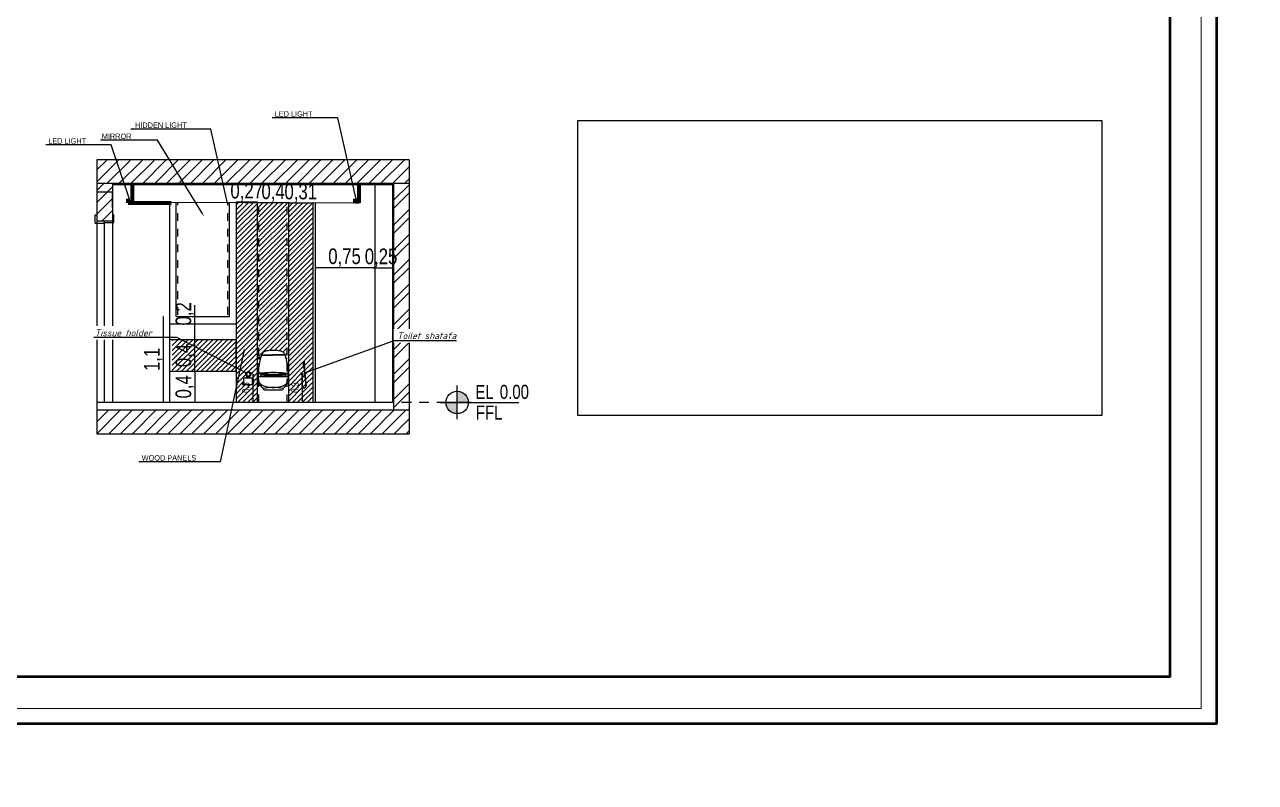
# Model space of a CAD drawing. Header units: inches. Extents: x -279 to 561, y -345 to 342.
# Drawn here: x -188.12 to -172.38, y -145.1 to -135.42 of the extents above; entities that cross this region are included whole.
import ezdxf
from ezdxf import colors
from ezdxf.entities.mleader import LeaderData, LeaderLine
from ezdxf.enums import TextEntityAlignment as Align
from ezdxf.math import Vec2, Vec3

# ---------------------------------------------------------------- set-up
doc = ezdxf.new("R2010")
doc.units = ezdxf.units.IN
doc.header["$LTSCALE"] = 0.5
doc.header["$MEASUREMENT"] = 0
doc.linetypes.add('HIDDEN2', pattern=[0.1875, 0.125, -0.0625])
doc.linetypes.add('MV-X3EW$0$HIDDEN', pattern=[0.375, 0.25, -0.125])
for name, color, linetype in [('A-ANNO-LEVL-100', 7, 'Continuous'), ('BD-ALCIPAN', 124, 'Continuous'), ('BD-AYDINLATMA', 40, 'Continuous'), ('CADER', 7, 'Continuous'), ('col', 36, 'Continuous'), ('detail 1', 8, 'Continuous'), ('i dec', 9, 'Continuous'), ('I SECTION', 7, 'Continuous'), ('I WALL2', 3, 'Continuous'), ('LIGHT', 2, 'Continuous'), ('model', 250, 'Continuous'), ('MV-X3EW$0$M-HVAC-SLDF', 2, 'Continuous'), ('S-DIM', 7, 'Continuous'), ('TEXT', 3, 'Continuous'), ('WAL', 7, 'Continuous'), ('WATER', 50, 'Continuous'), ('WC-DET1', 15, 'Continuous'), ('WC-OUTL', 7, 'Continuous'), ('WC-SERIAL', 4, 'Continuous'), ('WFRAME', 6, 'Continuous')]:
    doc.layers.add(name, color=color, linetype=linetype)
doc.layers.add('G-ANNO-HLIN', color=5, linetype='Continuous', lineweight=50)
doc.styles.add('ROM', font='AGENCYR.TTF', dxfattribs={"width": 0.8})
doc.styles.get("Standard").update_dxf_attribs({"font": 'arial.ttf'})
doc.styles.add('T25-50', font='STENCIL.shx', dxfattribs={"height": 0.125})
doc.styles.add('WMF-Arial0', font='arial.ttf', dxfattribs={"width": 0.75})
doc.styles.add('Чертежный курсив', font='isocpeui.ttf')
doc.dimstyles.new('Copy(9) of ISO-25', dxfattribs={"dimtxt": 0.2, "dimasz": 0.02, "dimexe": 0.05, "dimexo": 0.05, "dimgap": 0.02, "dimtad": 1, "dimtxsty": 'ROM', "dimblk": 'ARCHTICK', "dimcen": 0.03, "dimse1": 1, "dimse2": 1, "dimclrd": 248, "dimclrt": 248, "dimadec": 0, "dimazin": 0, "dimtfac": 1, "dimtmove": 0, "dimatfit": 3, "dimldrblk": 'DOT', "dimfxl": 1, "dimarcsym": 0})
doc.dimstyles.new('Emana', dxfattribs={"dimscale": 0, "dimtxt": 0.09375, "dimasz": 0.04, "dimexe": 0, "dimexo": 0, "dimgap": 0.04, "dimtad": 1, "dimdec": 1, "dimzin": 0, "dimdsep": 46, "dimtxsty": 'WMF-Arial0', "dimblk": 'ARCHTICK', "dimcen": 1, "dimse1": 1, "dimse2": 1, "dimclrd": 7, "dimclrt": 7, "dimadec": 0, "dimazin": 0, "dimtfac": 1, "dimtdec": 1, "dimtix": 1, "dimtmove": 2, "dimatfit": 3, "dimldrblk": 'Osama', "dimfxl": 0, "dimtolj": 1, "dimtzin": 0, "dimarcsym": 0})
doc.dimstyles.get("Standard").update_dxf_attribs({"dimtxt": 0.18, "dimasz": 0.18, "dimexe": 0.18, "dimexo": 0.0625, "dimgap": 0.09, "dimtad": 0, "dimtih": 1, "dimtoh": 1, "dimzin": 0, "dimdsep": 46, "dimtxsty": 'Standard', "dimcen": 0.09, "dimadec": 0, "dimazin": 0, "dimtfac": 1, "dimtofl": 0, "dimtmove": 0, "dimatfit": 3, "dimfxl": 1, "dimtolj": 1, "dimtzin": 0, "dimarcsym": 0})
picture_1 = doc.add_image_def('image14.jpg', size_in_pixel=(3840, 2160))

# ---------------------------------------------------------------- blocks, each defined once
blk = doc.blocks.new('*U473')
h = blk.add_hatch(color=256)
h.dxf.hatch_style = 1
h.paths.add_polyline_path([(0, 50), (0, 0), (50, 0, 0.414214)])
h.paths.add_polyline_path([(0, 0), (-50, 0, 0.414214), (0, -50)])
for p, q in [((0, -75), (0, 75)), ((-75, 0), (63.1, 0)), ((63.1, 0), (-50, 0)), ((0, 0), (274.6, 0))]:
    blk.add_line(p, q)
blk.add_circle((0, 0), 50)
at = {"style": 'T25-50', "width": 0.8}
for s, p in [('EL', (81.1, 15.3)), ('FFL', (83.5, -76.3))]:
    blk.add_text(s, height=62.5, dxfattribs=at).set_placement(p)
blk.add_attdef('LEVEL', (190.3, 15.9), '', height=62.5, dxfattribs=at)
blk = doc.blocks.new('_ArchTick')
at = {"color": 0, "linetype": 'ByBlock', "const_width": 0.15}
blk.add_lwpolyline([(-0.5, -0.5), (0.5, 0.5)], dxfattribs=at)
blk = doc.blocks.new('*D708')
at = {"layer": 'Defpoints', "color": 0, "transparency": 16777216}
for p in [(-415.78, -152.28), (-415.783, -152.68), (-415.78, -152.68)]:
    blk.add_point(p, dxfattribs=at)
at = {"layer": 'WAL', "color": 248, "lineweight": -2, "transparency": 16777216}
blk.add_line((-415.783, -152.28), (-415.783, -152.68), dxfattribs=at)
at = {"layer": 'WAL', "color": 248, "lineweight": -2, "transparency": 16777216, "xscale": 0.02, "yscale": 0.02, "zscale": 0.02}
for p, rotation in [((-415.783, -152.28), 90), ((-415.783, -152.68), 270)]:
    blk.add_blockref('_ArchTick', p, dxfattribs=dict(at, rotation=rotation))
at = {"layer": 'WAL', "color": 248, "transparency": 16777216, "insert": (-415.91, -152.48), "char_height": 0.2, "attachment_point": 5, "rotation": 90, "style": 'ROM'}
blk.add_mtext('0,4', dxfattribs=at)
blk = doc.blocks.new('_DOT')
at = {"color": 0, "linetype": 'ByBlock'}
blk.add_line((-0.5, 0), (-1, 0), dxfattribs=at)
at = {"color": 0, "linetype": 'ByBlock', "const_width": 0.5}
blk.add_lwpolyline([(-0.25, 0, 1), (0.25, 0, 1)], format="xyb", close=True, dxfattribs=at)
blk = doc.blocks.new('*D709')
at = {"layer": 'Defpoints', "color": 0, "transparency": 16777216}
for p in [(-415.783, -151.88), (-415.783, -151.88), (-415.783, -152.28)]:
    blk.add_point(p, dxfattribs=at)
at = {"layer": 'WAL', "color": 248, "lineweight": -2, "transparency": 16777216}
blk.add_line((-415.783, -152.28), (-415.783, -151.88), dxfattribs=at)
at = {"layer": 'WAL', "color": 248, "lineweight": -2, "transparency": 16777216, "xscale": 0.02, "yscale": 0.02, "zscale": 0.02}
for p, rotation in [((-415.783, -151.88), 90), ((-415.783, -152.28), 270)]:
    blk.add_blockref('_ArchTick', p, dxfattribs=dict(at, rotation=rotation))
at = {"layer": 'WAL', "color": 248, "transparency": 16777216, "insert": (-415.91, -152.08), "char_height": 0.2, "attachment_point": 5, "rotation": 90, "style": 'ROM'}
blk.add_mtext('0,4', dxfattribs=at)
blk = doc.blocks.new('*D710')
at = {"layer": 'Defpoints', "color": 0, "transparency": 16777216}
for p in [(-415.783, -151.68), (-415.783, -151.68), (-415.783, -151.88)]:
    blk.add_point(p, dxfattribs=at)
at = {"layer": 'WAL', "color": 248, "lineweight": -2, "transparency": 16777216}
for p, q in [((-415.783, -151.68), (-415.783, -151.435)), ((-415.783, -151.88), (-415.783, -151.68))]:
    blk.add_line(p, q, dxfattribs=at)
at = {"layer": 'WAL', "color": 248, "lineweight": -2, "transparency": 16777216, "xscale": 0.02, "yscale": 0.02, "zscale": 0.02}
for p, rotation in [((-415.783, -151.68), 90), ((-415.783, -151.88), 270)]:
    blk.add_blockref('_ArchTick', p, dxfattribs=dict(at, rotation=rotation))
at = {"layer": 'WAL', "color": 248, "transparency": 16777216, "insert": (-415.91, -151.548), "char_height": 0.2, "attachment_point": 5, "rotation": 90, "style": 'ROM'}
blk.add_mtext('0,2', dxfattribs=at)
blk = doc.blocks.new('*D711')
at = {"layer": 'Defpoints', "color": 0, "transparency": 16777216}
for p in [(-416.538, -151.58), (-416.538, -152.68), (-416.187, -152.68)]:
    blk.add_point(p, dxfattribs=at)
at = {"layer": 'WAL', "color": 248, "lineweight": -2, "transparency": 16777216}
blk.add_line((-416.187, -151.58), (-416.187, -152.68), dxfattribs=at)
at = {"layer": 'WAL', "color": 248, "lineweight": -2, "transparency": 16777216, "xscale": 0.02, "yscale": 0.02, "zscale": 0.02}
for p, rotation in [((-416.187, -151.58), 90), ((-416.187, -152.68), 270)]:
    blk.add_blockref('_ArchTick', p, dxfattribs=dict(at, rotation=rotation))
at = {"layer": 'WAL', "color": 248, "transparency": 16777216, "insert": (-416.314, -152.13), "char_height": 0.2, "attachment_point": 5, "rotation": 90, "style": 'ROM'}
blk.add_mtext('1,1', dxfattribs=at)
blk = doc.blocks.new('969669699696')
at = {"color": 7, "linetype": 'Continuous', "lineweight": -3}
for p, q in [((-1445450, 40030), (-1445450, 40096)), ((-1445450, 40046), (-1445450, 40030)), ((-1445450, 40030), (-1445450, 40020)), ((-1445450, 40030), (-1445440, 40030)), ((-1445450, 40020), (-1445440, 40020)), ((-1445446, 40020), (-1445420, 39787)), ((-1445444, 40020), (-1445418, 39787)), ((-1445440, 40030), (-1445440, 40096)), ((-1445440, 40046), (-1445440, 40030)), ((-1445440, 40030), (-1445440, 40020)), ((-1445471, 39928), (-1445471, 39787)), ((-1445469, 39928), (-1445469, 39787))]:
    blk.add_line(p, q, dxfattribs=at)
for centre, radius in [((-1445445, 40096), 5), ((-1445470, 39938), 9.31), ((-1445470, 39938), 3.8)]:
    blk.add_circle(centre, radius, dxfattribs=at)
for centre, radius, start, end in [((-1445445, 40038), 9.31, 122.4967, 237.5033), ((-1445445, 40038), 9.31, 122.4967, 237.5033), ((-1445445, 40038), 9.31, 302.4967, 57.5033), ((-1445445, 40038), 9.31, 302.4967, 57.5033), ((-1445445, 39787), 26.5, 180, 0), ((-1445445, 39787), 24.5, 180, 0)]:
    blk.add_arc(centre, radius, start, end, dxfattribs=at)
blk = doc.blocks.new('*D718')
at = {"color": 7, "lineweight": -2, "transparency": 16777216}
blk.add_line((-414.412, -152.317), (-414.412, -152.66), dxfattribs=at)
at = {"layer": 'Defpoints', "color": 0, "linetype": 'Continuous', "transparency": 16777216}
for p in [(-414.412, -152.317), (-414.412, -152.66), (-414.412, -152.66)]:
    blk.add_point(p, dxfattribs=at)
at = {"color": 7, "linetype": 'Continuous', "lineweight": -2, "transparency": 16777216, "xscale": 0.04, "yscale": 0.04, "zscale": 0.04}
for p, rotation in [((-414.412, -152.317), 90), ((-414.412, -152.66), 270)]:
    blk.add_blockref('_ArchTick', p, dxfattribs=dict(at, rotation=rotation))
at = {"color": 7, "linetype": 'Continuous', "lineweight": -3, "transparency": 16777216, "insert": (-414.5, -152.489), "char_height": 0.0938, "attachment_point": 5, "rotation": 90, "style": 'WMF-Arial0'}
blk.add_mtext('\\A1;0.3', dxfattribs=at)
blk = doc.blocks.new('Osama')
at = {"color": 1}
for p, q in [((0, 25.09), (0, 7.46)), ((0, -7.46), (0, -25.09))]:
    blk.add_line(p, q, dxfattribs=at)
at = {"color": 3}
for p, q in [((-7.46, 0), (-13.43, 0)), ((13.43, 0), (7.46, 0))]:
    blk.add_line(p, q, dxfattribs=at)
at = {"color": 3, "const_width": 4.44}
blk.add_lwpolyline([(-2.22, 0, 1), (2.22, 0, 1)], format="xyb", close=True, dxfattribs=at)
at = {"color": 8}
blk.add_circle((0, 0), 7.46, dxfattribs=at)
blk = doc.blocks.new('858585858585858585858585')
at = {"layer": 'detail 1', "color": 7}
for points in [[(-148.714, -4382.505), (-148.714, -4382.511, 0.414214)], [(-148.642, -4382.498), (-148.686, -4382.498, 0.414214)], [(-148.714, -4382.571), (-148.714, -4382.577, 0.414214)], [(-148.609, -4382.577), (-148.609, -4382.571, 0.414214)]]:
    blk.add_lwpolyline(points, format="xyb", dxfattribs=at)
blk.add_circle((-148.664, -4382.449), 0.0226, dxfattribs=at)
for centre, radius, start, end in [((-148.664, -4382.449), 0.0295, 308.7008, 231.2992), ((-148.936, -4382.456), 0.253, 355.7289, 358.7196), ((-148.392, -4382.456), 0.253, 181.2804, 184.2711)]:
    blk.add_arc(centre, radius, start, end, dxfattribs=at)
at = {"layer": 'model', "color": 7}
for p, q in [((-148.73, -4382.516), (-148.73, -4382.566)), ((-148.724, -4382.566), (-148.724, -4382.516)), ((-148.72, -4382.505), (-148.714, -4382.505)), ((-148.72, -4382.511), (-148.714, -4382.511)), ((-148.714, -4382.571), (-148.72, -4382.571)), ((-148.72, -4382.577), (-148.714, -4382.577)), ((-148.609, -4382.571), (-148.604, -4382.571)), ((-148.603, -4382.577), (-148.609, -4382.577)), ((-148.599, -4382.566), (-148.599, -4382.56)), ((-148.593, -4382.566), (-148.593, -4382.56))]:
    blk.add_line(p, q, dxfattribs=at)
for points in [[(-148.686, -4382.498), (-148.709, -4382.498, 0.414214), (-148.714, -4382.503), (-148.714, -4382.505, 0.414214)], [(-148.714, -4382.511), (-148.714, -4382.571, 0.414214)], [(-148.609, -4382.571), (-148.609, -4382.503, 0.414214), (-148.614, -4382.498), (-148.642, -4382.498, 0.414214)], [(-148.714, -4382.577), (-148.714, -4382.582, 0.414214), (-148.709, -4382.586)], [(-148.709, -4382.586), (-148.614, -4382.586, 0.414214), (-148.609, -4382.582), (-148.609, -4382.577, 0.414214)]]:
    blk.add_lwpolyline(points, format="xyb", dxfattribs=at)
for centre, radius, start, end in [((-148.72, -4382.516), 0.0104, 90, 180), ((-148.72, -4382.516), 0.00438, 90, 180), ((-148.664, -4382.449), 0.0325, 305.9598, 234.0402), ((-148.936, -4382.456), 0.253, 350.4603, 355.7289), ((-148.392, -4382.456), 0.253, 184.2711, 189.5397), ((-148.72, -4382.566), 0.0104, 180, 270), ((-148.72, -4382.566), 0.00438, 180, 270), ((-148.604, -4382.566), 0.00438, 270, 0), ((-148.604, -4382.566), 0.0104, 270, 0), ((-148.596, -4382.56), 0.00303, 0, 180)]:
    blk.add_arc(centre, radius, start, end, dxfattribs=at)
blk = doc.blocks.new('*D712')
at = {"color": 7, "lineweight": -2, "transparency": 16777216}
blk.add_line((-415.042, -152.317), (-415.042, -152.66), dxfattribs=at)
at = {"layer": 'Defpoints', "color": 0, "linetype": 'Continuous', "transparency": 16777216}
for p in [(-415.042, -152.317), (-415.042, -152.66), (-415.042, -152.66)]:
    blk.add_point(p, dxfattribs=at)
at = {"color": 7, "linetype": 'Continuous', "lineweight": -2, "transparency": 16777216, "xscale": 0.04, "yscale": 0.04, "zscale": 0.04}
for p, rotation in [((-415.042, -152.317), 90), ((-415.042, -152.66), 270)]:
    blk.add_blockref('_ArchTick', p, dxfattribs=dict(at, rotation=rotation))
at = {"color": 7, "linetype": 'Continuous', "lineweight": -3, "transparency": 16777216, "insert": (-415.13, -152.489), "char_height": 0.0938, "attachment_point": 5, "rotation": 90, "style": 'WMF-Arial0'}
blk.add_mtext('\\A1;0.3', dxfattribs=at)
blk = doc.blocks.new('efrfr')
blk.add_line((-302.931, -193.23), (-302.692, -193.23))
at = {"layer": 'WC-DET1', "color": 7}
for p, q in [((-302.985, -192.83), (-302.975, -192.825)), ((-302.953, -192.782), (-302.812, -192.782)), ((-302.67, -192.782), (-302.812, -192.782)), ((-302.959, -193.019), (-302.975, -193.019)), ((-302.965, -193.024), (-302.975, -193.024)), ((-302.968, -193.027), (-302.963, -193.023)), ((-302.664, -193.019), (-302.648, -193.019)), ((-302.655, -193.027), (-302.66, -193.023)), ((-302.658, -193.024), (-302.648, -193.024)), ((-302.967, -193.038), (-302.977, -193.055)), ((-302.977, -193.055), (-302.646, -193.055)), ((-302.656, -193.038), (-302.646, -193.055))]:
    blk.add_line(p, q, dxfattribs=at)
at = {"layer": 'WC-DET1', "color": 8}
for p, q in [((-302.956, -192.786), (-302.812, -192.786)), ((-302.667, -192.786), (-302.812, -192.786)), ((-302.972, -193.019), (-302.972, -193.024)), ((-302.97, -193.019), (-302.97, -193.024)), ((-302.924, -193.031), (-302.924, -193.033)), ((-302.91, -193.032), (-302.91, -193.033)), ((-302.886, -193.033), (-302.886, -193.041)), ((-302.737, -193.033), (-302.737, -193.041)), ((-302.713, -193.032), (-302.713, -193.033)), ((-302.699, -193.031), (-302.699, -193.033)), ((-302.653, -193.019), (-302.653, -193.024)), ((-302.651, -193.019), (-302.651, -193.024)), ((-303.004, -193.06), (-302.619, -193.06)), ((-302.95, -193.055), (-302.95, -193.06)), ((-302.91, -193.055), (-302.91, -193.06)), ((-302.713, -193.055), (-302.713, -193.06)), ((-302.673, -193.055), (-302.673, -193.06))]:
    blk.add_line(p, q, dxfattribs=at)
at = {"layer": 'WC-DET1', "color": 7}
for points in [[(-303.004, -193.105, 0.17769), (-302.993, -193.136, 0.103637), (-302.948, -193.171, 0.063763), (-302.89, -193.191, 0.049941), (-302.812, -193.199, 0.049941)], [(-302.812, -193.199, 0.049941), (-302.733, -193.191, 0.063763), (-302.675, -193.171, 0.103637), (-302.63, -193.136, 0.17769), (-302.619, -193.105, 0.17769)]]:
    blk.add_lwpolyline(points, format="xyb", dxfattribs=at)
for centre, radius, start, end in [((-302.298, -193.017), 0.704, 163.2461, 165.3546), ((-302.812, -191.361), 1.674, 264.6345, 275.3655), ((-302.951, -193.035), 0.0179, 96.3894, 135), ((-302.812, -194.279), 1.27, 83.6106, 96.3894), ((-302.672, -193.035), 0.0179, 45, 83.6106), ((-302.965, -193.039), 0.00269, 84.7536, 152.2445), ((-302.812, -191.369), 1.674, 264.7536, 275.2464), ((-302.658, -193.039), 0.00269, 27.7555, 95.2464)]:
    blk.add_arc(centre, radius, start, end, dxfattribs=at)
at = {"layer": 'WC-DET1', "color": 8}
for centre, radius, start, end in [((-302.812, -192.043), 0.987, 261.4414, 278.5586), ((-302.917, -193.033), 0.00673, 180, 0), ((-302.706, -193.033), 0.00673, 180, 0), ((-302.812, -193.752), 0.553, 76.8794, 103.1206)]:
    blk.add_arc(centre, radius, start, end, dxfattribs=at)
at = {"layer": 'WC-OUTL'}
for p, q in [((-302.998, -192.814), (-302.972, -192.814)), ((-302.998, -192.83), (-302.985, -192.83)), ((-302.985, -192.83), (-302.985, -192.837)), ((-302.984, -192.839), (-302.979, -192.839)), ((-302.961, -192.786), (-302.956, -192.786)), ((-302.958, -192.782), (-302.953, -192.782)), ((-302.955, -192.783), (-302.955, -192.784)), ((-302.665, -192.782), (-302.67, -192.782)), ((-302.668, -192.783), (-302.668, -192.784)), ((-302.662, -192.786), (-302.667, -192.786)), ((-302.975, -193.019), (-302.998, -193.019)), ((-302.975, -193.024), (-302.995, -193.024)), ((-302.975, -193.019), (-302.975, -193.024)), ((-302.648, -193.019), (-302.625, -193.019)), ((-302.648, -193.019), (-302.648, -193.024)), ((-302.648, -193.024), (-302.628, -193.024))]:
    blk.add_line(p, q, dxfattribs=at)
for points in [[(-303.003, -193.031, 0.015522), (-303.004, -193.105)], [(-302.619, -193.105, 0.015522), (-302.62, -193.031, 0.05503)], [(-303.004, -193.105, 0.132298), (-302.991, -193.155, 0.106676), (-302.948, -193.202, 0.003102), (-302.946, -193.203)], [(-302.619, -193.105, -0.132298), (-302.632, -193.155, -0.106676), (-302.675, -193.202, -0.003102), (-302.677, -193.203)]]:
    blk.add_lwpolyline(points, format="xyb", dxfattribs=at)
for centre, radius, start, end in [((-302.998, -192.822), 0.00798, 90, 270), ((-302.298, -193.017), 0.704, 165.3546, 179.9039), ((-302.984, -192.837), 0.00179, 180, 270), ((-302.298, -193.017), 0.704, 160.9632, 163.2461), ((-302.961, -192.788), 0.00179, 90, 160.9632), ((-302.89, -192.809), 0.0763, 97.0231, 157.0495), ((-302.958, -192.78), 0.00179, 157.0495, 270), ((-302.956, -192.784), 0.00179, 270, 0), ((-302.953, -192.783), 0.00179, 90, 180), ((-302.812, -193.445), 0.718, 90, 97.0231), ((-302.812, -193.445), 0.718, 82.9769, 90), ((-302.733, -192.809), 0.0763, 22.9505, 82.9769), ((-302.67, -192.783), 0.00179, 0, 90), ((-302.667, -192.784), 0.00179, 180, 270), ((-302.665, -192.78), 0.00179, 270, 22.9505), ((-302.662, -192.788), 0.00179, 19.0368, 90), ((-303.325, -193.017), 0.704, 0.0961, 19.0368), ((-302.995, -193.031), 0.00718, 90, 176.7795), ((-302.998, -193.016), 0.00359, 179.9039, 270), ((-302.628, -193.031), 0.00718, 3.2205, 90), ((-302.625, -193.016), 0.00359, 270, 0.0961), ((-302.975, -193.237), 0.0449, 10.1527, 49.8601), ((-302.648, -193.237), 0.0449, 130.1399, 169.8473)]:
    blk.add_arc(centre, radius, start, end, dxfattribs=at)
blk = doc.blocks.new('*D713')
at = {"layer": 'Defpoints', "color": 0, "transparency": 16777216}
for p in [(-414.582, -150.127), (-414.983, -150.399), (-414.582, -150.399)]:
    blk.add_point(p, dxfattribs=at)
at = {"layer": 'WAL', "color": 248, "lineweight": -2, "transparency": 16777216}
blk.add_line((-414.983, -150.127), (-414.582, -150.127), dxfattribs=at)
at = {"layer": 'WAL', "color": 248, "lineweight": -2, "transparency": 16777216, "xscale": 0.02, "yscale": 0.02, "zscale": 0.02, "rotation": 180}
blk.add_blockref('_ArchTick', (-414.983, -150.127), dxfattribs=at)
at = {"layer": 'WAL', "color": 248, "lineweight": -2, "transparency": 16777216, "xscale": 0.02, "yscale": 0.02, "zscale": 0.02}
blk.add_blockref('_ArchTick', (-414.582, -150.127), dxfattribs=at)
at = {"layer": 'WAL', "color": 248, "transparency": 16777216, "insert": (-414.782, -150), "char_height": 0.2, "attachment_point": 5, "style": 'ROM'}
blk.add_mtext('0,4', dxfattribs=at)
blk = doc.blocks.new('*D714')
at = {"layer": 'Defpoints', "color": 0, "transparency": 16777216}
for p in [(-414.582, -150.035), (-414.275, -150.035), (-414.275, -150.13)]:
    blk.add_point(p, dxfattribs=at)
at = {"layer": 'WAL', "color": 248, "lineweight": -2, "transparency": 16777216}
blk.add_line((-414.582, -150.13), (-414.275, -150.13), dxfattribs=at)
at = {"layer": 'WAL', "color": 248, "lineweight": -2, "transparency": 16777216, "xscale": 0.02, "yscale": 0.02, "zscale": 0.02, "rotation": 180}
blk.add_blockref('_ArchTick', (-414.582, -150.13), dxfattribs=at)
at = {"layer": 'WAL', "color": 248, "lineweight": -2, "transparency": 16777216, "xscale": 0.02, "yscale": 0.02, "zscale": 0.02}
blk.add_blockref('_ArchTick', (-414.275, -150.13), dxfattribs=at)
at = {"layer": 'WAL', "color": 248, "transparency": 16777216, "insert": (-414.428, -150.003), "char_height": 0.2, "attachment_point": 5, "style": 'ROM'}
blk.add_mtext('0,31', dxfattribs=at)
blk = doc.blocks.new('*D715')
at = {"layer": 'Defpoints', "color": 0, "transparency": 16777216}
for p in [(-415.255, -150.119), (-415.255, -150.246), (-414.983, -150.246)]:
    blk.add_point(p, dxfattribs=at)
at = {"layer": 'WAL', "color": 248, "lineweight": -2, "transparency": 16777216}
blk.add_line((-414.983, -150.119), (-415.255, -150.119), dxfattribs=at)
at = {"layer": 'WAL', "color": 248, "lineweight": -2, "transparency": 16777216, "xscale": 0.02, "yscale": 0.02, "zscale": 0.02, "rotation": 180}
blk.add_blockref('_ArchTick', (-415.255, -150.119), dxfattribs=at)
at = {"layer": 'WAL', "color": 248, "lineweight": -2, "transparency": 16777216, "xscale": 0.02, "yscale": 0.02, "zscale": 0.02}
blk.add_blockref('_ArchTick', (-414.983, -150.119), dxfattribs=at)
at = {"layer": 'WAL', "color": 248, "transparency": 16777216, "insert": (-415.119, -149.992), "char_height": 0.2, "attachment_point": 5, "style": 'ROM'}
blk.add_mtext('0,27', dxfattribs=at)
blk = doc.blocks.new('*D716')
at = {"layer": 'Defpoints', "color": 0, "transparency": 16777216}
for p in [(-414.243, -150.925), (-413.493, -150.925), (-413.493, -150.957)]:
    blk.add_point(p, dxfattribs=at)
at = {"layer": 'WAL', "color": 248, "lineweight": -2, "transparency": 16777216}
blk.add_line((-414.243, -150.957), (-413.493, -150.957), dxfattribs=at)
at = {"layer": 'WAL', "color": 248, "lineweight": -2, "transparency": 16777216, "xscale": 0.02, "yscale": 0.02, "zscale": 0.02, "rotation": 180}
blk.add_blockref('_ArchTick', (-414.243, -150.957), dxfattribs=at)
at = {"layer": 'WAL', "color": 248, "lineweight": -2, "transparency": 16777216, "xscale": 0.02, "yscale": 0.02, "zscale": 0.02}
blk.add_blockref('_ArchTick', (-413.493, -150.957), dxfattribs=at)
at = {"layer": 'WAL', "color": 248, "transparency": 16777216, "insert": (-413.868, -150.83), "char_height": 0.2, "attachment_point": 5, "style": 'ROM'}
blk.add_mtext('0,75', dxfattribs=at)
blk = doc.blocks.new('*D717')
at = {"layer": 'Defpoints', "color": 0, "transparency": 16777216}
for p in [(-413.243, -150.958), (-413.243, -150.959), (-413.493, -151.352)]:
    blk.add_point(p, dxfattribs=at)
at = {"layer": 'WAL', "color": 248, "lineweight": -2, "transparency": 16777216}
blk.add_line((-413.493, -150.959), (-413.243, -150.959), dxfattribs=at)
at = {"layer": 'WAL', "color": 248, "lineweight": -2, "transparency": 16777216, "xscale": 0.02, "yscale": 0.02, "zscale": 0.02, "rotation": 180}
blk.add_blockref('_ArchTick', (-413.493, -150.959), dxfattribs=at)
at = {"layer": 'WAL', "color": 248, "lineweight": -2, "transparency": 16777216, "xscale": 0.02, "yscale": 0.02, "zscale": 0.02}
blk.add_blockref('_ArchTick', (-413.243, -150.959), dxfattribs=at)
at = {"layer": 'WAL', "color": 248, "transparency": 16777216, "insert": (-413.402, -150.832), "char_height": 0.2, "attachment_point": 5, "style": 'ROM'}
blk.add_mtext('0,25', dxfattribs=at)
blk = doc.blocks.new('5858588558588585')
at = {"layer": 'BD-ALCIPAN'}
blk.add_line((1692127, -457903), (1692082, -457903), dxfattribs=at)
blk.add_lwpolyline([(1692127, -457869), (1692127, -457908)], dxfattribs=at)
at = {"layer": 'BD-AYDINLATMA'}
for p, q in [((1692128, -457855), (1692153, -457855)), ((1692137, -457859), (1692137, -457869)), ((1692141, -457844), (1692141, -457866)), ((1692145, -457859), (1692145, -457869))]:
    blk.add_line(p, q, dxfattribs=at)
blk.add_circle((1692141, -457855), 5.86, dxfattribs=at)
at = {"layer": 'i dec'}
for p, q in [((1692082, -457908), (1692127, -457908)), ((1692127, -457908), (1692157, -457908)), ((1692157, -457869), (1692157, -457908))]:
    blk.add_line(p, q, dxfattribs=at)
at = {"layer": 'I SECTION'}
blk.add_line((1692082, -457903), (1692082, -457908), dxfattribs=at)
at = {"layer": 'I WALL2'}
blk.add_line((1692157, -457869), (1692127, -457869), dxfattribs=at)
blk = doc.blocks.new('*D1071')
at = {"color": 0, "linetype": 'ByBlock', "lineweight": -2, "transparency": 16777216}
for p, q in [((558.652, 342.279), (558.652, 342.473)), ((560.652, 342.279), (560.652, 342.473)), ((558.832, 342.293), (559.172, 342.293)), ((560.472, 342.293), (560.132, 342.293))]:
    blk.add_line(p, q, dxfattribs=at)
at = {"color": 0, "linetype": 'ByBlock', "transparency": 16777216}
for points in [[(558.832, 342.323), (558.832, 342.263), (558.652, 342.293)], [(560.472, 342.323), (560.472, 342.263), (560.652, 342.293)]]:
    blk.add_solid(points, dxfattribs=at)
at = {"layer": 'Defpoints', "color": 0, "linetype": 'ByBlock', "transparency": 16777216}
for p in [(558.652, 342.216), (560.652, 342.293), (560.652, 342.216)]:
    blk.add_point(p, dxfattribs=at)
at = {"layer": 'Defpoints', "color": 0, "ltscale": 0.5, "transparency": 16777216}
for p in [(-209.5, -305.36), (-209.5, -305.81), (-209.5, -305.81)]:
    blk.add_point(p, dxfattribs=at)
at = {"layer": 'S-DIM', "color": 0, "lineweight": -2, "ltscale": 0.5, "transparency": 16777216}
for p, q in [((-209.5, -305.18), (-209.5, -305)), ((-209.563, -305.36), (-209.68, -305.36)), ((-209.563, -305.81), (-209.68, -305.81)), ((-209.5, -305.99), (-209.5, -306.17))]:
    blk.add_line(p, q, dxfattribs=at)
at = {"layer": 'S-DIM', "color": 0, "ltscale": 0.5, "transparency": 16777216}
for points in [[(-209.53, -305.18), (-209.47, -305.18), (-209.5, -305.36)], [(-209.53, -305.99), (-209.47, -305.99), (-209.5, -305.81)]]:
    blk.add_solid(points, dxfattribs=at)
at = {"color": 0, "linetype": 'ByBlock', "transparency": 16777216, "insert": (559.652, 342.293), "char_height": 0.18, "attachment_point": 5}
blk.add_mtext('\\A1;2.0000', dxfattribs=at)
at = {"layer": 'S-DIM', "color": 0, "ltscale": 0.5, "transparency": 16777216, "insert": (-209.5, -305.585), "char_height": 0.18, "attachment_point": 5}
blk.add_mtext('\\A1;0.45', dxfattribs=at)
blk = doc.blocks.new('wedeff')
at = {"linetype": 'Continuous', "lineweight": -3}
h = blk.add_hatch(dxfattribs=at)
h.set_pattern_fill('ANSI31', scale=0.86)
h.set_pattern_definition([(45, (-502.65357, 11.55524), (-0.07601398, 0.07601398), [])])
h.paths.add_polyline_path([(-413.043, -149.579), (-417.035, -149.588), (-417.035, -149.888), (-413.043, -149.879), (-408.429, -149.879), (-413.043, -149.879)])
h = blk.add_hatch(dxfattribs=at)
h.set_pattern_fill('ANSI31', scale=0.86)
h.set_pattern_definition([(45, (-502.77855, 11.7761), (-0.07601398, 0.07601398), [])])
h.paths.add_polyline_path([(-416.835, -149.88), (-417.035, -149.88), (-417.035, -150.358), (-416.835, -150.358)])
h = blk.add_hatch(dxfattribs=at)
h.set_pattern_fill('ANSI32', scale=0.6)
h.set_pattern_definition([(45, (-355.12702, -123.56358), (-0.159099, 0.159099), []), (45, (-355.02096, -123.56358), (-0.159099, 0.159099), [])])
h.paths.add_polyline_path([(-413.043, -152.78), (-413.243, -152.78), (-413.243, -149.88), (-413.043, -149.88)])
h = blk.add_hatch(dxfattribs=at)
h.set_pattern_fill('ANSI31', scale=0.86)
h.set_pattern_definition([(45, (-313.92682, -123.56358), (-0.07601398, 0.07601398), [])])
h.paths.add_polyline_path([(-408.291, -152.78), (-417.035, -152.78), (-417.035, -153.08), (-413.043, -153.08), (-413.043, -152.78)])
at = {"layer": 'WATER'}
h = blk.add_hatch(dxfattribs=at)
h.set_pattern_fill('ANSI31', color=32, scale=0.36)
h.set_pattern_definition([(45, (-112.048917, 40.71142), (-0.031819805, 0.031819805), [])])
h.paths.add_polyline_path([(-414.275, -150.132), (-414.582, -150.132), (-414.581, -152.68), (-414.275, -152.68)])
h.paths.add_polyline_path([(-414.382, -152.16), (-414.382, -152.21, -0.548656), (-414.382, -152.225), (-414.382, -152.235), (-414.386, -152.235), (-414.36, -152.468, -1), (-414.413, -152.468), (-414.413, -152.327, -0.383021), (-414.422, -152.317, -1), (-414.403, -152.317, -0.383021), (-414.411, -152.327), (-414.411, -152.468, 1), (-414.362, -152.468), (-414.388, -152.235), (-414.392, -152.235), (-414.392, -152.225, -0.548656), (-414.392, -152.21), (-414.392, -152.16, -1)], flags=16)
h.paths.add_polyline_path([(-414.392, -152.21), (-414.392, -152.225), (-414.382, -152.225), (-414.382, -152.21, -0.548656), (-414.382, -152.225), (-414.392, -152.225, -0.548656)], flags=0)
h.paths.add_polyline_path([(-414.408, -152.317, -1), (-414.416, -152.317, -1)], flags=0)
h.paths.add_polyline_path([(-414.602, -150.132), (-414.963, -150.132), (-414.962, -152.103), (-414.94, -152.103, -0.010416), (-414.931, -152.075), (-414.927, -152.07, -0.537041), (-414.929, -152.068, -0.268073), (-414.868, -152.022, -0.030653), (-414.78, -152.016, -0.030653), (-414.692, -152.022, -0.27314), (-414.633, -152.072, -0.52209), (-414.635, -152.075), (-414.629, -152.075, -0.038261), (-414.601, -152.179)])
h.paths.add_polyline_path([(-414.983, -150.132), (-415.255, -150.132), (-415.255, -152.68), (-414.982, -152.68)])
h.paths.add_polyline_path([(-415.118, -152.34, -2.770051), (-415.08, -152.34, 0.003514), (-415.08, -152.344, 3.075793), (-415.118, -152.344, 0.003514)], flags=16)
h.paths.add_polyline_path([(-415.076, -152.317, -1), (-415.122, -152.317, -1)], flags=16)
h.paths.add_polyline_path([(-415.121, -152.367), (-415.077, -152.367), (-415.054, -152.367, -0.414214), (-415.049, -152.371), (-415.049, -152.374), (-415.043, -152.374, -0.414214), (-415.033, -152.384), (-415.033, -152.435, -0.409344), (-415.043, -152.445), (-415.049, -152.445), (-415.049, -152.45, -0.414214), (-415.054, -152.455), (-415.149, -152.455, -0.414214), (-415.154, -152.45), (-415.154, -152.445), (-415.159, -152.445, -0.4191), (-415.17, -152.435), (-415.17, -152.429, -1), (-415.164, -152.429), (-415.164, -152.435, 0.414214), (-415.159, -152.439), (-415.154, -152.439), (-415.154, -152.371, -0.414214), (-415.149, -152.367)], flags=16)
h.paths.add_polyline_path([(-415.049, -152.38), (-415.043, -152.38, -0.414214), (-415.039, -152.384), (-415.039, -152.435, -0.414214), (-415.043, -152.439), (-415.049, -152.439)], flags=0)
h.paths.add_polyline_path([(-414.403, -152.58), (-414.403, -152.397), (-414.596, -152.397), (-414.596, -152.58)], flags=9)
h.paths.add_polyline_path([(-415.033, -152.58), (-415.033, -152.397), (-415.226, -152.397), (-415.226, -152.58)], flags=24)
h = blk.add_hatch(dxfattribs=at)
h.set_pattern_fill('ANSI31', color=32, scale=0.36)
h.set_pattern_definition([(45, (-467.68496, 45.75723), (-0.031819805, 0.031819805), [])])
h.paths.add_polyline_path([(-415.255, -151.88), (-416.051, -151.88), (-415.267, -152.28), (-415.255, -152.28)])
h.paths.add_polyline_path([(-416.051, -151.88), (-416.07, -151.88), (-416.07, -152.28), (-415.267, -152.28)])
h.paths.add_polyline_path([(-415.707, -152.237), (-415.707, -151.931), (-416.1, -151.931), (-416.1, -152.237)], flags=9)
for p, q in [((-417.035, -149.58), (-417.035, -153.08)), ((-413.043, -149.58), (-417.035, -149.58)), ((-417.035, -149.58), (-417.035, -153.08)), ((-413.043, -149.58), (-413.043, -153.08)), ((-413.043, -149.58), (-413.043, -153.08)), ((-413.043, -149.58), (-413.043, -153.08)), ((-417.035, -149.88), (-413.043, -149.88)), ((-416.835, -149.88), (-416.835, -152.68)), ((-416.835, -149.88), (-416.835, -152.68)), ((-413.256, -149.898), (-413.256, -152.68)), ((-413.243, -149.88), (-413.243, -152.78)), ((-413.243, -149.898), (-413.243, -152.78)), ((-416.835, -149.993), (-417.035, -149.993)), ((-416.835, -150.193), (-416.835, -149.993)), ((-416.105, -150.132), (-416.105, -152.68)), ((-415.255, -150.132), (-415.255, -152.68)), ((-414.982, -152.68), (-414.983, -150.132)), ((-414.581, -152.68), (-414.582, -150.132)), ((-413.684, -150.132), (-413.684, -150.132)), ((-417.055, -150.387), (-417.055, -150.283)), ((-417.055, -150.283), (-417.035, -150.283)), ((-417.055, -150.387), (-416.935, -150.387)), ((-417.035, -150.358), (-416.835, -150.358)), ((-416.935, -152.68), (-416.935, -150.358)), ((-416.935, -150.382), (-416.818, -150.382)), ((-416.818, -150.283), (-416.835, -150.283)), ((-416.818, -150.382), (-416.818, -150.283)), ((-416.952, -153.08), (-413.043, -153.08))]:
    blk.add_line(p, q)
at = {"color": 7}
for p, q in [((-413.243, -149.898), (-416.835, -149.898)), ((-413.684, -150.132), (-416.603, -150.127)), ((-413.243, -152.68), (-417.035, -152.68))]:
    blk.add_line(p, q, dxfattribs=at)
at = {"color": 7, "linetype": 'Continuous'}
for points in [[(-413.043, -152.78), (-417.035, -152.78)], [(-417.035, -153.08), (-413.043, -153.08)]]:
    blk.add_lwpolyline(points, dxfattribs=at)
at = {"layer": 'LIGHT', "color": 7, "lineweight": 70}
for p, q in [((-416.584, -149.899), (-416.584, -150.03)), ((-416.584, -149.899), (-416.584, -150.13)), ((-413.684, -149.9), (-413.684, -150.131)), ((-416.634, -150.13), (-416.634, -150.077)), ((-413.734, -150.131), (-413.734, -150.077)), ((-413.684, -150.131), (-413.684, -150.077)), ((-416.634, -150.13), (-416.084, -150.13))]:
    blk.add_line(p, q, dxfattribs=at)
at = {"layer": 'LIGHT', "color": 1, "linetype": 'HIDDEN2'}
for p, q in [((-414.962, -152.68), (-414.963, -150.132)), ((-414.601, -152.68), (-414.602, -150.132))]:
    blk.add_line(p, q, dxfattribs=at)
at = {"layer": 'LIGHT'}
blk.add_line((-413.734, -150.131), (-413.684, -150.131), dxfattribs=at)
at = {"layer": 'LIGHT', "color": 4}
for points in [[(-416.02, -151.58), (-415.34, -151.58), (-415.34, -150.132)], [(-416.02, -151.58), (-416.02, -150.132)]]:
    blk.add_lwpolyline(points, dxfattribs=at)
at = {"layer": 'LIGHT', "color": 1, "linetype": 'HIDDEN2'}
for points in [[(-416, -151.56), (-416, -150.132)], [(-415.36, -151.56), (-415.36, -150.132)]]:
    blk.add_lwpolyline(points, dxfattribs=at)
at = {"layer": 'MV-X3EW$0$M-HVAC-SLDF', "color": 7, "linetype": 'MV-X3EW$0$HIDDEN'}
blk.add_line((-412.339, -152.68), (-413.262, -152.68), dxfattribs=at)
at = {"layer": 'WATER', "color": 7}
for q in [(-416.105, -151.68), (-415.255, -152.68)]:
    blk.add_line((-415.255, -151.68), q, dxfattribs=at)
at = {"layer": 'WATER', "color": 32, "true_color": 0xcd6928}
blk.add_lwpolyline([(-415.255, -151.88), (-416.105, -151.88), (-416.105, -152.28), (-415.255, -152.28)], close=True, dxfattribs=at)
at = {"layer": 'WC-OUTL'}
blk.add_line((-414.757, -152.68), (-414.964, -152.68), dxfattribs=at)
blk.add_blockref('efrfr', (-111.968, 40.711))
at = {"color": 7, "xscale": 0.000999999999768, "yscale": 0.000999999999768, "zscale": 0.000999999999768}
blk.add_blockref('969669699696', (1031.058, -192.255), dxfattribs=at)
at = {"layer": 'A-ANNO-LEVL-100', "color": 7, "xscale": 0.002869115383497128, "yscale": 0.002869115383497128, "zscale": 0.002869115383497128}
blk.add_blockref('*U473', (-412.43, -152.68), dxfattribs=at).add_auto_attribs({'LEVEL': '0.00'})
at = {"layer": 'i dec', "xscale": 0.0006283029774178174, "yscale": 0.0006283029774178174, "zscale": 0.0006283029774178174, "rotation": 359.9765540725933}
for p in [(-1479.653, 138.01), (-1476.753, 138.009)]:
    blk.add_blockref('5858588558588585', p, dxfattribs=at)
at = {"layer": 'WFRAME', "color": 7, "lineweight": -3, "xscale": -1}
blk.add_blockref('858585858585858585858585', (-563.763, 4230.131), dxfattribs=at)
at = {"layer": 'WC-SERIAL', "flags": 3}
blk.add_attdef('C109', text='', height=0.0449, dxfattribs=at).set_placement((-414.859, -152.725), align=Align.MIDDLE)
at = {"color": 7, "linetype": 'Continuous', "lineweight": -3}
for base, p1, p2, picture, middle in [((-415.042, -152.66), (-415.042, -152.317), (-415.042, -152.66), '*D712', (-415.13, -152.489)), ((-414.412, -152.66), (-414.412, -152.317), (-414.412, -152.66), '*D718', (-414.5, -152.489))]:
    dim = blk.add_linear_dim(base=base, p1=p1, p2=p2, angle=90, dimstyle='Emana', override={"dimscale": 1, "dimfxl": 1.75, "dimarcsym": 1}, dxfattribs=at)
    dim.commit()
    dim.dimension.update_dxf_attribs({"geometry": picture, "text_midpoint": middle})
at = {"layer": 'WAL'}
dim = blk.add_linear_dim(base=(-415.255, -150.119), p1=(-414.983, -150.246), p2=(-415.255, -150.246), dimstyle='Copy(9) of ISO-25', dxfattribs=at)
dim.commit()
dim.dimension.update_dxf_attribs({"geometry": '*D715', "text_midpoint": (-415.119, -150.119), "dimtype": 128})
for base, p1, p2, picture, middle in [((-414.582, -150.127), (-414.983, -150.399), (-414.582, -150.399), '*D713', (-414.782, -150)), ((-414.275, -150.13), (-414.582, -150.035), (-414.275, -150.035), '*D714', (-414.428, -150.003))]:
    dim = blk.add_linear_dim(base=base, p1=p1, p2=p2, dimstyle='Copy(9) of ISO-25', dxfattribs=at)
    dim.commit()
    dim.dimension.update_dxf_attribs({"geometry": picture, "text_midpoint": middle})
for base, p1, p2, angle, picture, middle in [((-413.493, -150.957), (-414.243, -150.925), (-413.493, -150.925), 180, '*D716', (-413.868, -150.83)), ((-415.783, -151.68), (-415.783, -151.88), (-415.783, -151.68), 90, '*D710', (-415.91, -151.548)), ((-416.187, -152.68), (-416.538, -151.58), (-416.538, -152.68), 90, '*D711', (-416.314, -152.13)), ((-415.783, -151.88), (-415.783, -152.28), (-415.783, -151.88), 90, '*D709', (-415.91, -152.08)), ((-415.783, -152.68), (-415.78, -152.28), (-415.78, -152.68), 90, '*D708', (-415.91, -152.48))]:
    dim = blk.add_linear_dim(base=base, p1=p1, p2=p2, angle=angle, dimstyle='Copy(9) of ISO-25', dxfattribs=at)
    dim.commit()
    dim.dimension.update_dxf_attribs({"geometry": picture, "text_midpoint": middle})
dim = blk.add_linear_dim(base=(-413.243, -150.959), p1=(-413.493, -151.352), p2=(-413.243, -150.958), angle=180, dimstyle='Copy(9) of ISO-25', dxfattribs=at)
dim.commit()
dim.dimension.update_dxf_attribs({"geometry": '*D717', "text_midpoint": (-413.402, -150.959), "dimtype": 128})
at = {"layer": 'TEXT', "color": 7, "lineweight": 15, "ltscale": 8e-05}
ml = blk.add_multileader_mtext('Standard', dxfattribs=at)
ml.set_content('{\\fArial|b0|i0|c0|p34;\\W0.8;LED LIGHT}', color=7)
ml.set_leader_properties()
ml.build(insert=Vec2(0, 0))
ml.multileader.update_dxf_attribs({"text_right_attachment_type": 6, "dogleg_length": 0.2, "arrow_head_size": 0.05})
ctx = ml.context
ctx.base_point, ctx.char_height, ctx.arrow_head_size, ctx.landing_gap_size, ctx.plane_origin = Vec3(-414.808, -148.994), 0.07, 0.05, 0.09, Vec3(-415.203, -149.601)
ctx.right_attachment, ctx.text_align_type = 6, 1
notes = []
notes.append((ctx, [(0, (1, 1, 0), (-413.955, -149.042), (-1, 0), 0.276, [(0, [(-413.708, -150.131)], 0, [])])]))
ctx.mtext.insert, ctx.mtext.alignment, ctx.mtext.flow_direction = Vec3(-414.519, -148.958), 2, 5
ml = blk.add_multileader_mtext('Standard', dxfattribs=at)
ml.set_content('{\\W0.8;HIDDEN LIGHT}', color=7)
ml.set_leader_properties()
ml.build(insert=Vec2(0, 0))
ml.multileader.update_dxf_attribs({"text_right_attachment_type": 6, "dogleg_length": 0.2, "arrow_head_size": 0.05})
ctx = ml.context
ctx.base_point, ctx.char_height, ctx.arrow_head_size, ctx.landing_gap_size, ctx.plane_origin = Vec3(-416.578, -149.138), 0.07, 0.05, 0.09, Vec3(-418.351, -150.453)
ctx.right_attachment, ctx.text_align_type = 6, 1
notes.append((ctx, [(0, (1, 1, 0), (-415.578, -149.186), (-1, 0), 0.276, [(0, [(-415.36, -150.167)], 0, [])])]))
ctx.mtext.insert, ctx.mtext.alignment, ctx.mtext.flow_direction = Vec3(-416.216, -149.102), 2, 5
ml = blk.add_multileader_mtext('Standard', dxfattribs=at)
ml.set_content('{\\W0.8;MIRROR}', color=7)
ml.set_leader_properties()
ml.build(insert=Vec2(0, 0))
ml.multileader.update_dxf_attribs({"text_right_attachment_type": 6, "dogleg_length": 0.2, "arrow_head_size": 0.05})
ctx = ml.context
ctx.base_point, ctx.char_height, ctx.arrow_head_size, ctx.landing_gap_size, ctx.plane_origin = Vec3(-417.027, -149.279), 0.07, 0.05, 0.09, Vec3(-418.003, -148.709)
ctx.right_attachment, ctx.text_align_type = 6, 1
notes.append((ctx, [(0, (1, 1, 0), (-416.261, -149.328), (-1, 0), 0.276, [(0, [(-415.664, -150.302)], 0, [])])]))
ctx.mtext.insert, ctx.mtext.alignment, ctx.mtext.flow_direction = Vec3(-416.782, -149.244), 2, 5
ml = blk.add_multileader_mtext('Standard', dxfattribs=at)
ml.set_content('{\\fArial|b0|i0|c0|p34;\\W0.8;LED LIGHT}', color=7)
ml.set_leader_properties()
ml.build(insert=Vec2(0, 0))
ml.multileader.update_dxf_attribs({"text_right_attachment_type": 6, "dogleg_length": 0.2, "arrow_head_size": 0.05})
ctx = ml.context
ctx.base_point, ctx.char_height, ctx.arrow_head_size, ctx.landing_gap_size, ctx.plane_origin = Vec3(-417.702, -149.339), 0.07, 0.05, 0.09, Vec3(-418.098, -149.6)
ctx.right_attachment, ctx.text_align_type = 6, 1
notes.append((ctx, [(0, (1, 1, 0), (-416.85, -149.388), (-1, 0), 0.276, [(0, [(-416.603, -150.13)], 0, [])])]))
ctx.mtext.insert, ctx.mtext.alignment, ctx.mtext.flow_direction = Vec3(-417.414, -149.304), 2, 5
for ctx, leaders in notes:
    for number, flags, end, landing, length, lines in leaders:
        leader = LeaderData()
        leader.index, (leader.has_last_leader_line, leader.has_dogleg_vector, leader.attachment_direction) = number, flags
        leader.last_leader_point, leader.dogleg_vector, leader.dogleg_length = Vec3(end), Vec3(landing), length
        for number, points, colour, breaks in lines:
            line = LeaderLine()
            line.index, line.vertices, line.color, line.breaks = number, Vec3.list(points), colors.encode_raw_color(colour), breaks
            leader.lines.append(line)
        ctx.leaders.append(leader)
at = {"layer": 'col', "color": 7, "lineweight": 0}
ml = blk.add_multileader_mtext('Standard', dxfattribs=at)
ml.set_content('Tissue holder', color=7, style='Чертежный курсив')
ml.set_leader_properties()
ml.build(insert=Vec2(0, 0))
ml.multileader.update_dxf_attribs({"text_left_attachment_type": 6, "text_right_attachment_type": 6, "dogleg_length": 76.36, "arrow_head_size": 0.0766})
ctx = ml.context
ctx.base_point, ctx.char_height, ctx.arrow_head_size, ctx.landing_gap_size, ctx.plane_origin = Vec3(-417.047, -151.851), 0.08612, 0.0766, 0.000957, Vec3(-413.694, -153.5)
ctx.left_attachment, ctx.right_attachment, ctx.text_align_type = 6, 6, 2
notes = []
notes.append((ctx, [(0, (1, 1, 0), (-416.013, -151.851), (-1, 0), 0.317, [(0, [(-415.099, -152.317)], 0, [])])]))
ctx.mtext.insert, ctx.mtext.rotation, ctx.mtext.alignment, ctx.mtext.flow_direction = Vec3(-416.331, -151.748), 6.283185, 3, 5
ctx.mtext.has_bg_fill, ctx.mtext.bg_color, ctx.mtext.bg_scale_factor, ctx.mtext.bg_transparency, ctx.mtext.use_window_bg_color = 1, -1023410167, 1.5, 0, 1
ml = blk.add_multileader_mtext('Standard', dxfattribs=at)
ml.set_content('Toilet shatafa', color=7, style='Чертежный курсив')
ml.set_leader_properties()
ml.build(insert=Vec2(0, 0))
ml.multileader.update_dxf_attribs({"text_left_attachment_type": 6, "text_right_attachment_type": 6, "dogleg_length": 76.36, "arrow_head_size": 0.0766})
ctx = ml.context
ctx.base_point, ctx.char_height, ctx.arrow_head_size, ctx.landing_gap_size, ctx.plane_origin = Vec3(-413.198, -151.888), 0.08612, 0.0766, 0.000957, Vec3(-412.537, -153.469)
ctx.left_attachment, ctx.right_attachment, ctx.text_align_type = 6, 6, 2
notes.append((ctx, [(1, (1, 1, 0), (-413.234, -151.888), (1, 0), 0.0365, [(0, [(-414.412, -152.317)], 0, [])])]))
ctx.mtext.insert, ctx.mtext.alignment, ctx.mtext.flow_direction = Vec3(-412.44, -151.785), 3, 5
ctx.mtext.has_bg_fill, ctx.mtext.bg_color, ctx.mtext.bg_scale_factor, ctx.mtext.bg_transparency, ctx.mtext.use_window_bg_color = 1, -1023410167, 1.5, 0, 1
for ctx, leaders in notes:
    for number, flags, end, landing, length, lines in leaders:
        leader = LeaderData()
        leader.index, (leader.has_last_leader_line, leader.has_dogleg_vector, leader.attachment_direction) = number, flags
        leader.last_leader_point, leader.dogleg_vector, leader.dogleg_length = Vec3(end), Vec3(landing), length
        for number, points, colour, breaks in lines:
            line = LeaderLine()
            line.index, line.vertices, line.color, line.breaks = number, Vec3.list(points), colors.encode_raw_color(colour), breaks
            leader.lines.append(line)
        ctx.leaders.append(leader)
for p, q in [((-413.483, -149.898), (-413.483, -152.68)), ((-414.275, -150.132), (-414.275, -152.68)), ((-414.243, -150.132), (-414.243, -152.68))]:
    blk.add_line(p, q)
at = {"layer": 'TEXT', "color": 7, "lineweight": 15, "ltscale": 8e-05}
ml = blk.add_multileader_mtext('Standard', dxfattribs=at)
ml.set_content('{\\W0.8;WOOD PANELS}', color=7)
ml.set_leader_properties()
ml.build(insert=Vec2(0, 0))
ml.multileader.update_dxf_attribs({"text_right_attachment_type": 6, "dogleg_length": 0.2, "arrow_head_size": 0.05})
ctx = ml.context
ctx.base_point, ctx.char_height, ctx.arrow_head_size, ctx.landing_gap_size, ctx.plane_origin = Vec3(-416.492, -153.39), 0.07, 0.05, 0.09, Vec3(-416.642, -151.776)
ctx.right_attachment, ctx.text_align_type = 6, 1
notes = []
notes.append((ctx, [(0, (1, 1, 0), (-415.459, -153.438), (-1, 0), 0.276, [(0, [(-415.147, -151.979)], 0, [])])]))
ctx.mtext.insert, ctx.mtext.alignment, ctx.mtext.flow_direction = Vec3(-416.113, -153.354), 2, 5
for ctx, leaders in notes:
    for number, flags, end, landing, length, lines in leaders:
        leader = LeaderData()
        leader.index, (leader.has_last_leader_line, leader.has_dogleg_vector, leader.attachment_direction) = number, flags
        leader.last_leader_point, leader.dogleg_vector, leader.dogleg_length = Vec3(end), Vec3(landing), length
        for number, points, colour, breaks in lines:
            line = LeaderLine()
            line.index, line.vertices, line.color, line.breaks = number, Vec3.list(points), colors.encode_raw_color(colour), breaks
            leader.lines.append(line)
        ctx.leaders.append(leader)

msp = doc.modelspace()

# ---------------------------------------------------------------- linework, layer by layer
at = {"layer": 'CADER', "lineweight": 18}
for points in [[(-198.582, -127.256), (-172.879, -127.256), (-172.879, -144.355), (-198.582, -144.355)], [(-198.386, -127.451), (-173.075, -127.451), (-173.075, -144.159), (-198.386, -144.159)]]:
    msp.add_lwpolyline(points, close=True, dxfattribs=at)
at = {"layer": 'G-ANNO-HLIN', "color": 0}
for points in [[(-198.582, -127.256), (-172.879, -127.256), (-172.879, -144.355), (-198.582, -144.355)], [(-197.982, -127.855), (-173.479, -127.855), (-173.479, -143.755), (-197.982, -143.755)]]:
    msp.add_lwpolyline(points, close=True, dxfattribs=at)

# ---------------------------------------------------------------- pictures from other files: only their frames are drawn
image = msp.add_image(picture_1, insert=(-181.043, -140.414), size_in_units=(6.696, 3.767))
image.dxf.flags = 7

# ---------------------------------------------------------------- next in the draw order: block references
msp.add_blockref('wedeff', (229.842, 12.432))

# ---------------------------------------------------------------- next in the draw order: dimensions: what is measured, and where the dimension line sits
at = {"layer": 'S-DIM', "ltscale": 0.5}
dim = msp.add_linear_dim(base=(-209.5, -305.81), p1=(-209.5, -305.36), p2=(-209.5, -305.81), angle=90, dimstyle='Standard', dxfattribs=at)
dim.commit()
dim.dimension.update_dxf_attribs({"geometry": '*D1071', "text_midpoint": (-209.5, -305.585)})

doc.saveas('drawing.dxf')
